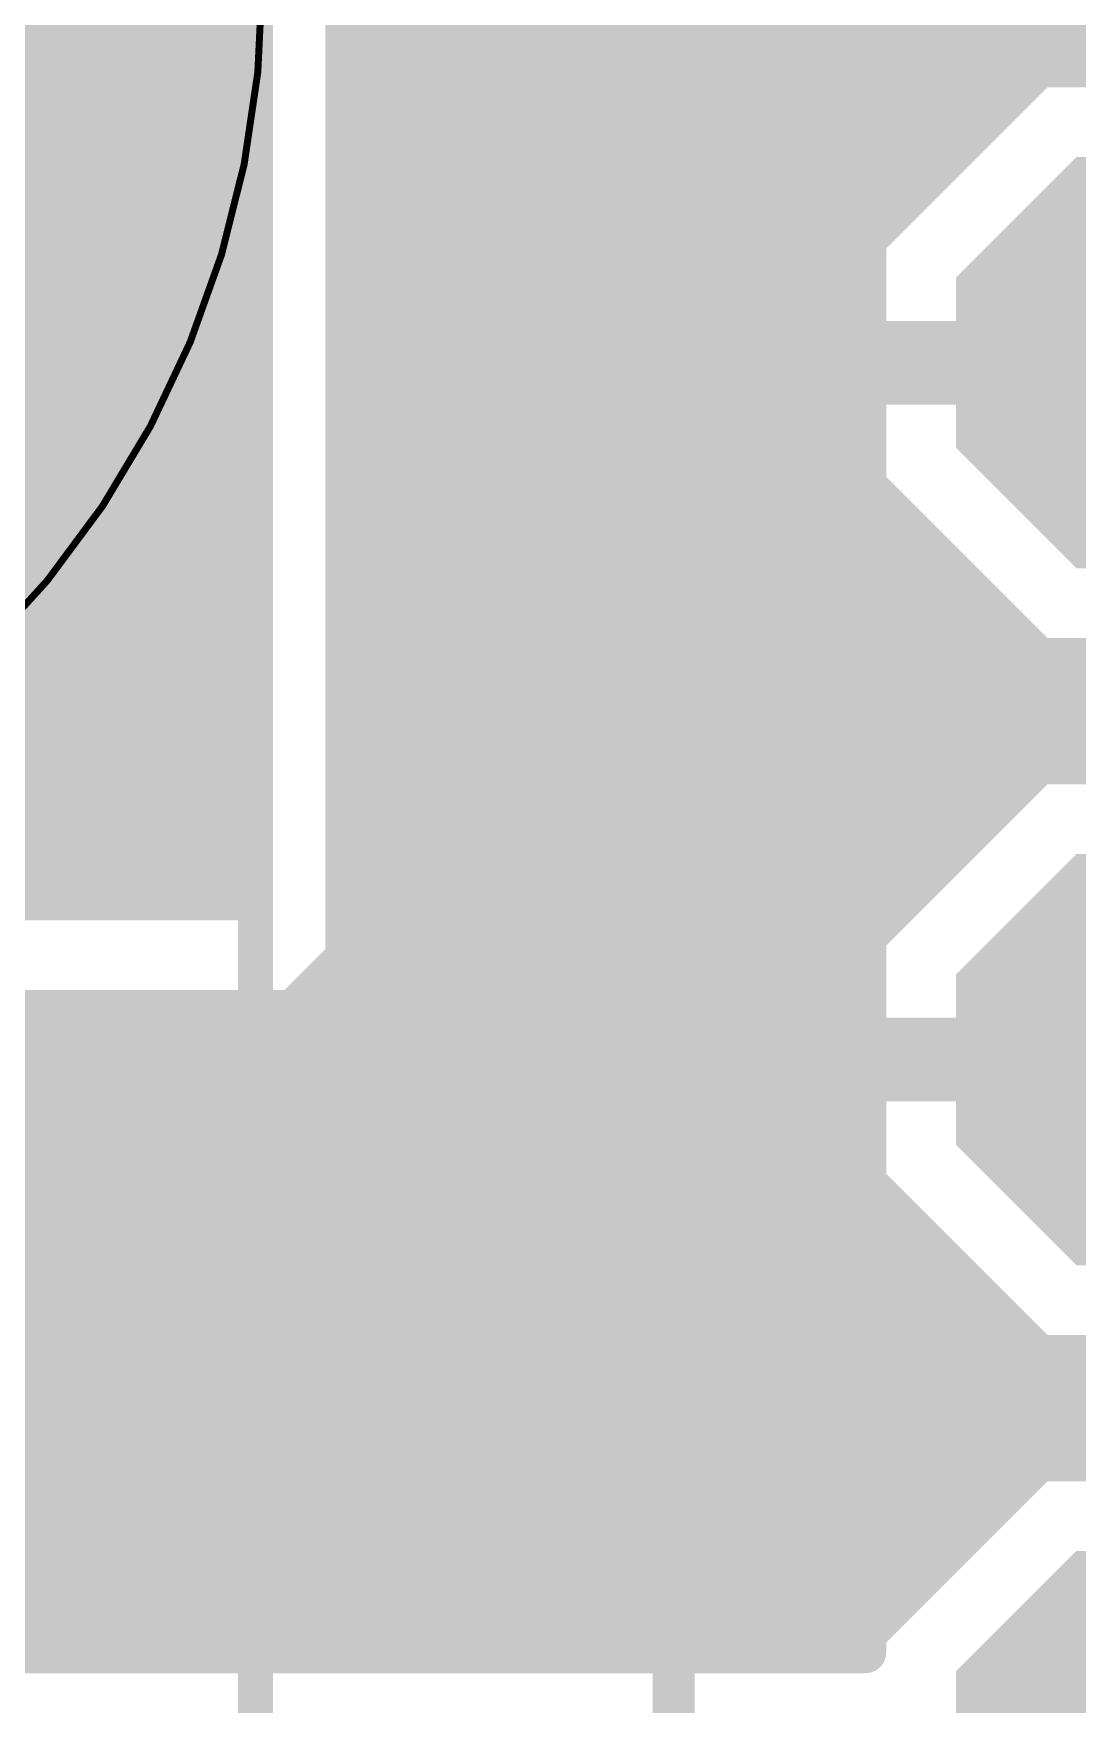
# Model space of a CAD drawing. Extents: x -0.2 to 60.5, y -0.2 to 25.7.
# Drawn here: x 6.3 to 10.11, y 15.43 to 21.52 of the extents above; entities that cross this region are included whole.
import ezdxf

# ---------------------------------------------------------------- set-up
doc = ezdxf.new("R2010")
doc.units = 0
for name, color, linetype in [('1', 22, 'CONTINUOUS'), ('101', 6, 'CONTINUOUS'), ('16', 175, 'CONTINUOUS'), ('17', 82, 'CONTINUOUS'), ('26', 253, 'CONTINUOUS'), ('41', 22, 'CONTINUOUS'), ('42', 175, 'CONTINUOUS')]:
    doc.layers.add(name, color=color, linetype=linetype)

# ---------------------------------------------------------------- blocks, each defined once
blk = doc.blocks.new('RECT')
blk.add_solid([(-0.5, -0.5), (0.5, -0.5), (-0.5, 0.5), (0.5, 0.5)])
blk = doc.blocks.new('OCTAGONP')
at = {"const_width": 0.5}
blk.add_lwpolyline([(-0.25, -0.1036), (-0.25, 0.1036), (-0.1036, 0.25), (0.1036, 0.25), (0.25, 0.1036), (0.25, -0.1036), (0.1036, -0.25), (-0.1036, -0.25), (-0.25, -0.1036), (-0.25, 0.1036)], dxfattribs=at)

msp = doc.modelspace()

# ---------------------------------------------------------------- linework, layer by layer
at = {"layer": '1', "const_width": 0.1524}
for points in [[(7.4422, 18.1512), (7.4422, 24.3586)], [(8.2296, 23.0283), (8.2296, 15.62)], [(8.636, 15.24), (8.636, 22.86)], [(9.0424, 15.62), (9.0424, 22.6917)], [(7.4422, 21.4884), (8.2296, 21.4884)], [(9.0424, 21.4884), (18.3598, 21.4884)], [(9.9669, 21.3995), (9.3345, 20.7671)], [(10.3378, 21.3995), (9.9669, 21.3995)], [(7.4422, 21.336), (8.2296, 21.336)], [(9.0424, 21.336), (9.9034, 21.336)], [(7.4422, 21.1836), (8.2296, 21.1836)], [(9.0424, 21.1836), (9.751, 21.1836)], [(7.4422, 21.0312), (8.2296, 21.0312)], [(9.0424, 21.0312), (9.5986, 21.0312)], [(7.4422, 20.8788), (8.2296, 20.8788)], [(9.0424, 20.8788), (9.4462, 20.8788)], [(9.3345, 20.7671), (9.3345, 20.3962)], [(7.4422, 20.7264), (8.2296, 20.7264)], [(9.0424, 20.7264), (9.3345, 20.7264)], [(7.4422, 20.574), (8.2296, 20.574)], [(9.0424, 20.574), (9.3345, 20.574)], [(7.4422, 20.4216), (8.2296, 20.4216)], [(9.0424, 20.4216), (9.3345, 20.4216)], [(9.3345, 20.3962), (10.3378, 20.3962)], [(7.4422, 20.2692), (8.2296, 20.2692)], [(9.0424, 20.2692), (10.3378, 20.2692)], [(10.3378, 20.2438), (9.3345, 20.2438)], [(9.3345, 20.2438), (9.3345, 19.8729)], [(7.4422, 20.1168), (8.2296, 20.1168)], [(9.0424, 20.1168), (9.3345, 20.1168)], [(7.4422, 19.9644), (8.2296, 19.9644)], [(9.0424, 19.9644), (9.3345, 19.9644)], [(9.3345, 19.8729), (9.9669, 19.2405)], [(7.4422, 19.812), (8.2296, 19.812)], [(9.0424, 19.812), (9.3954, 19.812)], [(7.4422, 19.6596), (8.2296, 19.6596)], [(9.0424, 19.6596), (9.5478, 19.6596)], [(7.4422, 19.5072), (8.2296, 19.5072)], [(9.0424, 19.5072), (9.7002, 19.5072)], [(7.4422, 19.3548), (8.2296, 19.3548)], [(9.0424, 19.3548), (9.8526, 19.3548)], [(9.9669, 19.2405), (10.3378, 19.2405)], [(7.4422, 19.2024), (8.2296, 19.2024)], [(9.0424, 19.2024), (11.9126, 19.2024)], [(7.4422, 19.05), (8.2296, 19.05)], [(9.0424, 19.05), (11.9126, 19.05)], [(7.4422, 18.8976), (8.2296, 18.8976)], [(9.0424, 18.8976), (11.9126, 18.8976)], [(9.9669, 18.8595), (9.3345, 18.2271)], [(10.3378, 18.8595), (9.9669, 18.8595)], [(7.4422, 18.7452), (8.2296, 18.7452)], [(9.0424, 18.7452), (9.8526, 18.7452)], [(7.4422, 18.5928), (8.2296, 18.5928)], [(9.0424, 18.5928), (9.7002, 18.5928)], [(7.4422, 18.4404), (8.2296, 18.4404)], [(9.0424, 18.4404), (9.5478, 18.4404)], [(7.4422, 18.288), (8.2296, 18.288)], [(9.0424, 18.288), (9.3954, 18.288)], [(9.3345, 18.2271), (9.3345, 17.8562)], [(7.2488, 17.9578), (7.4422, 18.1512)], [(7.4266, 18.1356), (8.2296, 18.1356)], [(9.0424, 18.1356), (9.3345, 18.1356)], [(1.0414, 17.9578), (7.2488, 17.9578)], [(7.2742, 17.9832), (8.2296, 17.9832)], [(9.0424, 17.9832), (9.3345, 17.9832)], [(1.0414, 17.8308), (8.2296, 17.8308)], [(9.0424, 17.8308), (10.3378, 17.8308)], [(9.3345, 17.8562), (10.3378, 17.8562)], [(1.0414, 17.6784), (8.2296, 17.6784)], [(9.0424, 17.6784), (9.3345, 17.6784)], [(10.3378, 17.7038), (9.3345, 17.7038)], [(9.3345, 17.7038), (9.3345, 17.3329)], [(1.0414, 17.526), (8.2296, 17.526)], [(9.0424, 17.526), (9.3345, 17.526)], [(1.0414, 17.3736), (8.2296, 17.3736)], [(9.0424, 17.3736), (9.3345, 17.3736)], [(9.3345, 17.3329), (9.9669, 16.7005)], [(1.0414, 17.2212), (8.2296, 17.2212)], [(9.0424, 17.2212), (9.4462, 17.2212)], [(1.0414, 17.0688), (8.2296, 17.0688)], [(9.0424, 17.0688), (9.5986, 17.0688)], [(1.0414, 16.9164), (8.2296, 16.9164)], [(9.0424, 16.9164), (9.751, 16.9164)], [(1.0414, 16.764), (8.2296, 16.764)], [(9.0424, 16.764), (9.9034, 16.764)], [(9.9669, 16.7005), (10.3378, 16.7005)], [(1.0414, 16.6116), (8.2296, 16.6116)], [(9.0424, 16.6116), (11.9126, 16.6116)], [(1.0414, 16.4592), (8.2296, 16.4592)], [(9.0424, 16.4592), (11.9126, 16.4592)], [(9.9669, 16.3195), (9.3345, 15.6871)], [(10.3378, 16.3195), (9.9669, 16.3195)], [(1.0414, 16.3068), (8.2296, 16.3068)], [(9.0424, 16.3068), (9.9542, 16.3068)], [(1.0414, 16.1544), (8.2296, 16.1544)], [(9.0424, 16.1544), (9.8018, 16.1544)], [(1.0414, 16.002), (8.2296, 16.002)], [(9.0424, 16.002), (9.6494, 16.002)], [(1.0414, 15.8496), (8.2296, 15.8496)], [(9.0424, 15.8496), (9.497, 15.8496)], [(1.0414, 15.6972), (8.2296, 15.6972)], [(9.0424, 15.6972), (9.3446, 15.6972)], [(9.3345, 15.6871), (9.3345, 15.62)], [(8.2296, 15.62), (1.0414, 15.62)], [(9.3345, 15.62), (9.0424, 15.62)]]:
    msp.add_lwpolyline(points, dxfattribs=at)
at = {"layer": '1', "const_width": 0.0762}
for points in [[(7.4422, 21.5265, 1), (7.4422, 21.4503)], [(8.2296, 21.4503, 1), (8.2296, 21.5265)], [(9.0424, 21.5265, 1), (9.0424, 21.4503)], [(9.9669, 21.4376, 1), (9.9669, 21.3614)], [(9.9938, 21.3726, 1), (9.9399, 21.4264)], [(7.4422, 21.3741, 1), (7.4422, 21.2979)], [(8.2296, 21.2979, 1), (8.2296, 21.3741)], [(9.0424, 21.3741, 1), (9.0424, 21.2979)], [(9.9034, 21.2979, 1), (9.9034, 21.3741)], [(7.4422, 21.2217, 1), (7.4422, 21.1455)], [(8.2296, 21.1455, 1), (8.2296, 21.2217)], [(9.0424, 21.2217, 1), (9.0424, 21.1455)], [(9.751, 21.1455, 1), (9.751, 21.2217)], [(7.4422, 21.0693, 1), (7.4422, 20.9931)], [(8.2296, 20.9931, 1), (8.2296, 21.0693)], [(9.0424, 21.0693, 1), (9.0424, 20.9931)], [(9.5986, 20.9931, 1), (9.5986, 21.0693)], [(7.4422, 20.9169, 1), (7.4422, 20.8407)], [(8.2296, 20.8407, 1), (8.2296, 20.9169)], [(9.0424, 20.9169, 1), (9.0424, 20.8407)], [(9.4462, 20.8407, 1), (9.4462, 20.9169)], [(9.3726, 20.7671, 1), (9.2964, 20.7671)], [(9.3076, 20.7941, 1), (9.3614, 20.7402)], [(7.4422, 20.7645, 1), (7.4422, 20.6883)], [(8.2296, 20.6883, 1), (8.2296, 20.7645)], [(9.0424, 20.7645, 1), (9.0424, 20.6883)], [(9.3345, 20.6883, 1), (9.3345, 20.7645)], [(7.4422, 20.6121, 1), (7.4422, 20.5359)], [(8.2296, 20.5359, 1), (8.2296, 20.6121)], [(9.0424, 20.6121, 1), (9.0424, 20.5359)], [(9.3345, 20.5359, 1), (9.3345, 20.6121)], [(7.4422, 20.4597, 1), (7.4422, 20.3835)], [(8.2296, 20.3835, 1), (8.2296, 20.4597)], [(9.0424, 20.4597, 1), (9.0424, 20.3835)], [(9.3345, 20.4343, 1), (9.3345, 20.3581)], [(9.3345, 20.3835, 1), (9.3345, 20.4597)], [(9.2964, 20.3962, 1), (9.3726, 20.3962)], [(7.4422, 20.3073, 1), (7.4422, 20.2311)], [(8.2296, 20.2311, 1), (8.2296, 20.3073)], [(9.0424, 20.3073, 1), (9.0424, 20.2311)], [(9.3345, 20.2819, 1), (9.3345, 20.2057)], [(9.3726, 20.2438, 1), (9.2964, 20.2438)], [(7.4422, 20.1549, 1), (7.4422, 20.0787)], [(8.2296, 20.0787, 1), (8.2296, 20.1549)], [(9.0424, 20.1549, 1), (9.0424, 20.0787)], [(9.3345, 20.0787, 1), (9.3345, 20.1549)], [(7.4422, 20.0025, 1), (7.4422, 19.9263)], [(8.2296, 19.9263, 1), (8.2296, 20.0025)], [(9.0424, 20.0025, 1), (9.0424, 19.9263)], [(9.3345, 19.9263, 1), (9.3345, 20.0025)], [(9.3614, 19.8998, 1), (9.3076, 19.8459)], [(7.4422, 19.8501, 1), (7.4422, 19.7739)], [(8.2296, 19.7739, 1), (8.2296, 19.8501)], [(9.0424, 19.8501, 1), (9.0424, 19.7739)], [(9.2964, 19.8729, 1), (9.3726, 19.8729)], [(9.3954, 19.7739, 1), (9.3954, 19.8501)], [(7.4422, 19.6977, 1), (7.4422, 19.6215)], [(8.2296, 19.6215, 1), (8.2296, 19.6977)], [(9.0424, 19.6977, 1), (9.0424, 19.6215)], [(9.5478, 19.6215, 1), (9.5478, 19.6977)], [(7.4422, 19.5453, 1), (7.4422, 19.4691)], [(8.2296, 19.4691, 1), (8.2296, 19.5453)], [(9.0424, 19.5453, 1), (9.0424, 19.4691)], [(9.7002, 19.4691, 1), (9.7002, 19.5453)], [(7.4422, 19.3929, 1), (7.4422, 19.3167)], [(8.2296, 19.3167, 1), (8.2296, 19.3929)], [(9.0424, 19.3929, 1), (9.0424, 19.3167)], [(9.8526, 19.3167, 1), (9.8526, 19.3929)], [(9.9669, 19.2786, 1), (9.9669, 19.2024)], [(7.4422, 19.2405, 1), (7.4422, 19.1643)], [(8.2296, 19.1643, 1), (8.2296, 19.2405)], [(9.0424, 19.2405, 1), (9.0424, 19.1643)], [(9.9399, 19.2136, 1), (9.9938, 19.2674)], [(7.4422, 19.0881, 1), (7.4422, 19.0119)], [(8.2296, 19.0119, 1), (8.2296, 19.0881)], [(9.0424, 19.0881, 1), (9.0424, 19.0119)], [(7.4422, 18.9357, 1), (7.4422, 18.8595)], [(8.2296, 18.8595, 1), (8.2296, 18.9357)], [(9.0424, 18.9357, 1), (9.0424, 18.8595)], [(9.9669, 18.8976, 1), (9.9669, 18.8214)], [(9.9938, 18.8326, 1), (9.9399, 18.8864)], [(7.4422, 18.7833, 1), (7.4422, 18.7071)], [(8.2296, 18.7071, 1), (8.2296, 18.7833)], [(9.0424, 18.7833, 1), (9.0424, 18.7071)], [(9.8526, 18.7071, 1), (9.8526, 18.7833)], [(7.4422, 18.6309, 1), (7.4422, 18.5547)], [(8.2296, 18.5547, 1), (8.2296, 18.6309)], [(9.0424, 18.6309, 1), (9.0424, 18.5547)], [(9.7002, 18.5547, 1), (9.7002, 18.6309)], [(7.4422, 18.4785, 1), (7.4422, 18.4023)], [(8.2296, 18.4023, 1), (8.2296, 18.4785)], [(9.0424, 18.4785, 1), (9.0424, 18.4023)], [(9.5478, 18.4023, 1), (9.5478, 18.4785)], [(7.4422, 18.3261, 1), (7.4422, 18.2499)], [(8.2296, 18.2499, 1), (8.2296, 18.3261)], [(9.0424, 18.3261, 1), (9.0424, 18.2499)], [(9.3954, 18.2499, 1), (9.3954, 18.3261)], [(9.3726, 18.2271, 1), (9.2964, 18.2271)], [(9.3076, 18.2541, 1), (9.3614, 18.2002)], [(7.4266, 18.1737, 1), (7.4266, 18.0975)], [(7.4691, 18.1243, 1), (7.4153, 18.1782)], [(8.2296, 18.0975, 1), (8.2296, 18.1737)], [(9.0424, 18.1737, 1), (9.0424, 18.0975)], [(9.3345, 18.0975, 1), (9.3345, 18.1737)], [(7.4041, 18.1512, 1), (7.4803, 18.1512)], [(7.2742, 18.0213, 1), (7.2742, 17.9451)], [(7.2488, 17.9197, 1), (7.2488, 17.9959)], [(8.2296, 17.9451, 1), (8.2296, 18.0213)], [(9.0424, 18.0213, 1), (9.0424, 17.9451)], [(9.3345, 17.9451, 1), (9.3345, 18.0213)], [(7.2218, 17.9847, 1), (7.2757, 17.9309)], [(8.2296, 17.7927, 1), (8.2296, 17.8689)], [(9.0424, 17.8689, 1), (9.0424, 17.7927)], [(9.3345, 17.8943, 1), (9.3345, 17.8181)], [(9.2964, 17.8562, 1), (9.3726, 17.8562)], [(8.2296, 17.6403, 1), (8.2296, 17.7165)], [(9.0424, 17.7165, 1), (9.0424, 17.6403)], [(9.3345, 17.7419, 1), (9.3345, 17.6657)], [(9.3726, 17.7038, 1), (9.2964, 17.7038)], [(9.3345, 17.6403, 1), (9.3345, 17.7165)], [(8.2296, 17.4879, 1), (8.2296, 17.5641)], [(9.0424, 17.5641, 1), (9.0424, 17.4879)], [(9.3345, 17.4879, 1), (9.3345, 17.5641)], [(8.2296, 17.3355, 1), (8.2296, 17.4117)], [(9.0424, 17.4117, 1), (9.0424, 17.3355)], [(9.3345, 17.3355, 1), (9.3345, 17.4117)], [(9.3614, 17.3598, 1), (9.3076, 17.3059)], [(9.2964, 17.3329, 1), (9.3726, 17.3329)], [(8.2296, 17.1831, 1), (8.2296, 17.2593)], [(9.0424, 17.2593, 1), (9.0424, 17.1831)], [(9.4462, 17.1831, 1), (9.4462, 17.2593)], [(8.2296, 17.0307, 1), (8.2296, 17.1069)], [(9.0424, 17.1069, 1), (9.0424, 17.0307)], [(9.5986, 17.0307, 1), (9.5986, 17.1069)], [(8.2296, 16.8783, 1), (8.2296, 16.9545)], [(9.0424, 16.9545, 1), (9.0424, 16.8783)], [(9.751, 16.8783, 1), (9.751, 16.9545)], [(8.2296, 16.7259, 1), (8.2296, 16.8021)], [(9.0424, 16.8021, 1), (9.0424, 16.7259)], [(9.9034, 16.7259, 1), (9.9034, 16.8021)], [(9.9669, 16.7386, 1), (9.9669, 16.6624)], [(9.9399, 16.6736, 1), (9.9938, 16.7274)], [(8.2296, 16.5735, 1), (8.2296, 16.6497)], [(9.0424, 16.6497, 1), (9.0424, 16.5735)], [(8.2296, 16.4211, 1), (8.2296, 16.4973)], [(9.0424, 16.4973, 1), (9.0424, 16.4211)], [(9.9669, 16.3576, 1), (9.9669, 16.2814)], [(9.9938, 16.2926, 1), (9.9399, 16.3464)], [(8.2296, 16.2687, 1), (8.2296, 16.3449)], [(9.0424, 16.3449, 1), (9.0424, 16.2687)], [(9.9542, 16.2687, 1), (9.9542, 16.3449)], [(8.2296, 16.1163, 1), (8.2296, 16.1925)], [(9.0424, 16.1925, 1), (9.0424, 16.1163)], [(9.8018, 16.1163, 1), (9.8018, 16.1925)], [(8.2296, 15.9639, 1), (8.2296, 16.0401)], [(9.0424, 16.0401, 1), (9.0424, 15.9639)], [(9.6494, 15.9639, 1), (9.6494, 16.0401)], [(8.2296, 15.8115, 1), (8.2296, 15.8877)], [(9.0424, 15.8877, 1), (9.0424, 15.8115)], [(9.497, 15.8115, 1), (9.497, 15.8877)], [(8.2296, 15.6591, 1), (8.2296, 15.7353)], [(9.0424, 15.7353, 1), (9.0424, 15.6591)], [(9.3726, 15.6871, 1), (9.2964, 15.6871)], [(9.3076, 15.7141, 1), (9.3614, 15.6602)], [(9.3446, 15.6591, 1), (9.3446, 15.7353)], [(8.1915, 15.62, 1), (8.2677, 15.62)], [(8.2296, 15.5819, 1), (8.2296, 15.6581)], [(9.0424, 15.6581, 1), (9.0424, 15.5819)], [(9.0043, 15.62, 1), (9.0805, 15.62)], [(9.2964, 15.62, 1), (9.3726, 15.62)], [(9.3345, 15.5819, 1), (9.3345, 15.6581)]]:
    msp.add_lwpolyline(points, format="xyb", dxfattribs=at)
at = {"layer": '101', "const_width": 0.0254}
msp.add_lwpolyline([(3.683, 18.2632, 1), (3.683, 25.1708, 1), (3.683, 18.2632)], format="xyb", dxfattribs=at)
at = {"layer": '16', "const_width": 0.1524}
for points in [[(7.4422, 18.1512), (7.4422, 24.3586)], [(7.4422, 21.4884), (26.8478, 21.4884)], [(9.9669, 21.3995), (9.3345, 20.7671)], [(10.3378, 21.3995), (9.9669, 21.3995)], [(7.4422, 21.336), (9.9034, 21.336)], [(7.4422, 21.1836), (9.751, 21.1836)], [(7.4422, 21.0312), (9.5986, 21.0312)], [(7.4422, 20.8788), (9.4462, 20.8788)], [(9.3345, 20.7671), (9.3345, 20.3962)], [(7.4422, 20.7264), (9.3345, 20.7264)], [(7.4422, 20.574), (9.3345, 20.574)], [(7.4422, 20.4216), (9.3345, 20.4216)], [(9.3345, 20.3962), (10.3378, 20.3962)], [(7.4422, 20.2692), (10.3378, 20.2692)], [(10.3378, 20.2438), (9.3345, 20.2438)], [(9.3345, 20.2438), (9.3345, 19.8729)], [(7.4422, 20.1168), (9.3345, 20.1168)], [(7.4422, 19.9644), (9.3345, 19.9644)], [(9.3345, 19.8729), (9.9669, 19.2405)], [(7.4422, 19.812), (9.3954, 19.812)], [(7.4422, 19.6596), (9.5478, 19.6596)], [(7.4422, 19.5072), (9.7002, 19.5072)], [(7.4422, 19.3548), (9.8526, 19.3548)], [(9.9669, 19.2405), (10.3378, 19.2405)], [(7.4422, 19.2024), (20.4728, 19.2024)], [(7.4422, 19.05), (20.6252, 19.05)], [(7.4422, 18.8976), (20.7776, 18.8976)], [(9.9669, 18.8595), (9.3345, 18.2271)], [(10.3378, 18.8595), (9.9669, 18.8595)], [(7.4422, 18.7452), (9.8526, 18.7452)], [(7.4422, 18.5928), (9.7002, 18.5928)], [(7.4422, 18.4404), (9.5478, 18.4404)], [(7.4422, 18.288), (9.3954, 18.288)], [(9.3345, 18.2271), (9.3345, 17.8562)], [(7.2488, 17.9578), (7.4422, 18.1512)], [(7.4266, 18.1356), (9.3345, 18.1356)], [(1.0414, 17.9578), (7.2488, 17.9578)], [(7.2742, 17.9832), (9.3345, 17.9832)], [(1.0414, 17.8308), (10.3378, 17.8308)], [(9.3345, 17.8562), (10.3378, 17.8562)], [(1.0414, 17.6784), (9.3345, 17.6784)], [(10.3378, 17.7038), (9.3345, 17.7038)], [(9.3345, 17.7038), (9.3345, 17.3329)], [(1.0414, 17.526), (9.3345, 17.526)], [(1.0414, 17.3736), (9.3345, 17.3736)], [(9.3345, 17.3329), (9.9669, 16.7005)], [(1.0414, 17.2212), (9.4462, 17.2212)], [(1.0414, 17.0688), (9.5986, 17.0688)], [(1.0414, 16.9164), (9.751, 16.9164)], [(1.0414, 16.764), (9.9034, 16.764)], [(9.9669, 16.7005), (10.3378, 16.7005)], [(1.0414, 16.6116), (20.8026, 16.6116)], [(1.0414, 16.4592), (20.8026, 16.4592)], [(9.9669, 16.3195), (9.3345, 15.6871)], [(10.3378, 16.3195), (9.9669, 16.3195)], [(1.0414, 16.3068), (9.9542, 16.3068)], [(1.0414, 16.1544), (9.8018, 16.1544)], [(1.0414, 16.002), (9.6494, 16.002)], [(1.0414, 15.8496), (9.497, 15.8496)], [(1.0414, 15.6972), (9.3446, 15.6972)], [(9.3345, 15.6871), (9.3345, 15.62)], [(9.3345, 15.62), (1.0414, 15.62)]]:
    msp.add_lwpolyline(points, dxfattribs=at)
at = {"layer": '16', "const_width": 0.0762}
for points in [[(7.4422, 21.5265, 1), (7.4422, 21.4503)], [(9.9669, 21.4376, 1), (9.9669, 21.3614)], [(9.9938, 21.3726, 1), (9.9399, 21.4264)], [(7.4422, 21.3741, 1), (7.4422, 21.2979)], [(9.9034, 21.2979, 1), (9.9034, 21.3741)], [(7.4422, 21.2217, 1), (7.4422, 21.1455)], [(9.751, 21.1455, 1), (9.751, 21.2217)], [(7.4422, 21.0693, 1), (7.4422, 20.9931)], [(9.5986, 20.9931, 1), (9.5986, 21.0693)], [(7.4422, 20.9169, 1), (7.4422, 20.8407)], [(9.4462, 20.8407, 1), (9.4462, 20.9169)], [(9.3726, 20.7671, 1), (9.2964, 20.7671)], [(9.3076, 20.7941, 1), (9.3614, 20.7402)], [(7.4422, 20.7645, 1), (7.4422, 20.6883)], [(9.3345, 20.6883, 1), (9.3345, 20.7645)], [(7.4422, 20.6121, 1), (7.4422, 20.5359)], [(9.3345, 20.5359, 1), (9.3345, 20.6121)], [(7.4422, 20.4597, 1), (7.4422, 20.3835)], [(9.3345, 20.4343, 1), (9.3345, 20.3581)], [(9.3345, 20.3835, 1), (9.3345, 20.4597)], [(9.2964, 20.3962, 1), (9.3726, 20.3962)], [(7.4422, 20.3073, 1), (7.4422, 20.2311)], [(9.3345, 20.2819, 1), (9.3345, 20.2057)], [(9.3726, 20.2438, 1), (9.2964, 20.2438)], [(7.4422, 20.1549, 1), (7.4422, 20.0787)], [(9.3345, 20.0787, 1), (9.3345, 20.1549)], [(7.4422, 20.0025, 1), (7.4422, 19.9263)], [(9.3345, 19.9263, 1), (9.3345, 20.0025)], [(9.3614, 19.8998, 1), (9.3076, 19.8459)], [(7.4422, 19.8501, 1), (7.4422, 19.7739)], [(9.2964, 19.8729, 1), (9.3726, 19.8729)], [(9.3954, 19.7739, 1), (9.3954, 19.8501)], [(7.4422, 19.6977, 1), (7.4422, 19.6215)], [(9.5478, 19.6215, 1), (9.5478, 19.6977)], [(7.4422, 19.5453, 1), (7.4422, 19.4691)], [(9.7002, 19.4691, 1), (9.7002, 19.5453)], [(7.4422, 19.3929, 1), (7.4422, 19.3167)], [(9.8526, 19.3167, 1), (9.8526, 19.3929)], [(9.9669, 19.2786, 1), (9.9669, 19.2024)], [(7.4422, 19.2405, 1), (7.4422, 19.1643)], [(9.9399, 19.2136, 1), (9.9938, 19.2674)], [(7.4422, 19.0881, 1), (7.4422, 19.0119)], [(7.4422, 18.9357, 1), (7.4422, 18.8595)], [(9.9669, 18.8976, 1), (9.9669, 18.8214)], [(9.9938, 18.8326, 1), (9.9399, 18.8864)], [(7.4422, 18.7833, 1), (7.4422, 18.7071)], [(9.8526, 18.7071, 1), (9.8526, 18.7833)], [(7.4422, 18.6309, 1), (7.4422, 18.5547)], [(9.7002, 18.5547, 1), (9.7002, 18.6309)], [(7.4422, 18.4785, 1), (7.4422, 18.4023)], [(9.5478, 18.4023, 1), (9.5478, 18.4785)], [(7.4422, 18.3261, 1), (7.4422, 18.2499)], [(9.3954, 18.2499, 1), (9.3954, 18.3261)], [(9.3726, 18.2271, 1), (9.2964, 18.2271)], [(9.3076, 18.2541, 1), (9.3614, 18.2002)], [(7.4266, 18.1737, 1), (7.4266, 18.0975)], [(7.4691, 18.1243, 1), (7.4153, 18.1782)], [(9.3345, 18.0975, 1), (9.3345, 18.1737)], [(7.4041, 18.1512, 1), (7.4803, 18.1512)], [(7.2742, 18.0213, 1), (7.2742, 17.9451)], [(7.2488, 17.9197, 1), (7.2488, 17.9959)], [(9.3345, 17.9451, 1), (9.3345, 18.0213)], [(7.2218, 17.9847, 1), (7.2757, 17.9309)], [(9.3345, 17.8943, 1), (9.3345, 17.8181)], [(9.2964, 17.8562, 1), (9.3726, 17.8562)], [(9.3345, 17.7419, 1), (9.3345, 17.6657)], [(9.3726, 17.7038, 1), (9.2964, 17.7038)], [(9.3345, 17.6403, 1), (9.3345, 17.7165)], [(9.3345, 17.4879, 1), (9.3345, 17.5641)], [(9.3345, 17.3355, 1), (9.3345, 17.4117)], [(9.3614, 17.3598, 1), (9.3076, 17.3059)], [(9.2964, 17.3329, 1), (9.3726, 17.3329)], [(9.4462, 17.1831, 1), (9.4462, 17.2593)], [(9.5986, 17.0307, 1), (9.5986, 17.1069)], [(9.751, 16.8783, 1), (9.751, 16.9545)], [(9.9034, 16.7259, 1), (9.9034, 16.8021)], [(9.9669, 16.7386, 1), (9.9669, 16.6624)], [(9.9399, 16.6736, 1), (9.9938, 16.7274)], [(9.9669, 16.3576, 1), (9.9669, 16.2814)], [(9.9938, 16.2926, 1), (9.9399, 16.3464)], [(9.9542, 16.2687, 1), (9.9542, 16.3449)], [(9.8018, 16.1163, 1), (9.8018, 16.1925)], [(9.6494, 15.9639, 1), (9.6494, 16.0401)], [(9.497, 15.8115, 1), (9.497, 15.8877)], [(9.3726, 15.6871, 1), (9.2964, 15.6871)], [(9.3076, 15.7141, 1), (9.3614, 15.6602)], [(9.3446, 15.6591, 1), (9.3446, 15.7353)], [(9.2964, 15.62, 1), (9.3726, 15.62)], [(9.3345, 15.5819, 1), (9.3345, 15.6581)]]:
    msp.add_lwpolyline(points, format="xyb", dxfattribs=at)
at = {"layer": '26', "const_width": 0.127}
msp.add_lwpolyline([(7.112, 25.4), (7.112, 0)], dxfattribs=at)

# ---------------------------------------------------------------- block references
at = {"layer": '17', "xscale": 1.4986, "yscale": 1.4986, "rotation": 180}
for p in [(10.414, 20.32), (10.414, 20.32), (10.414, 17.78), (10.414, 17.78), (10.414, 15.24), (10.414, 15.24)]:
    msp.add_blockref('OCTAGONP', p, dxfattribs=at)
at = {"layer": '41', "xscale": 7.112, "yscale": 7.112}
msp.add_blockref('RECT', (3.556, 21.844), dxfattribs=at)
at = {"layer": '42', "xscale": 7.112, "yscale": 7.112}
msp.add_blockref('RECT', (3.556, 21.844), dxfattribs=at)

doc.saveas('drawing.dxf')
